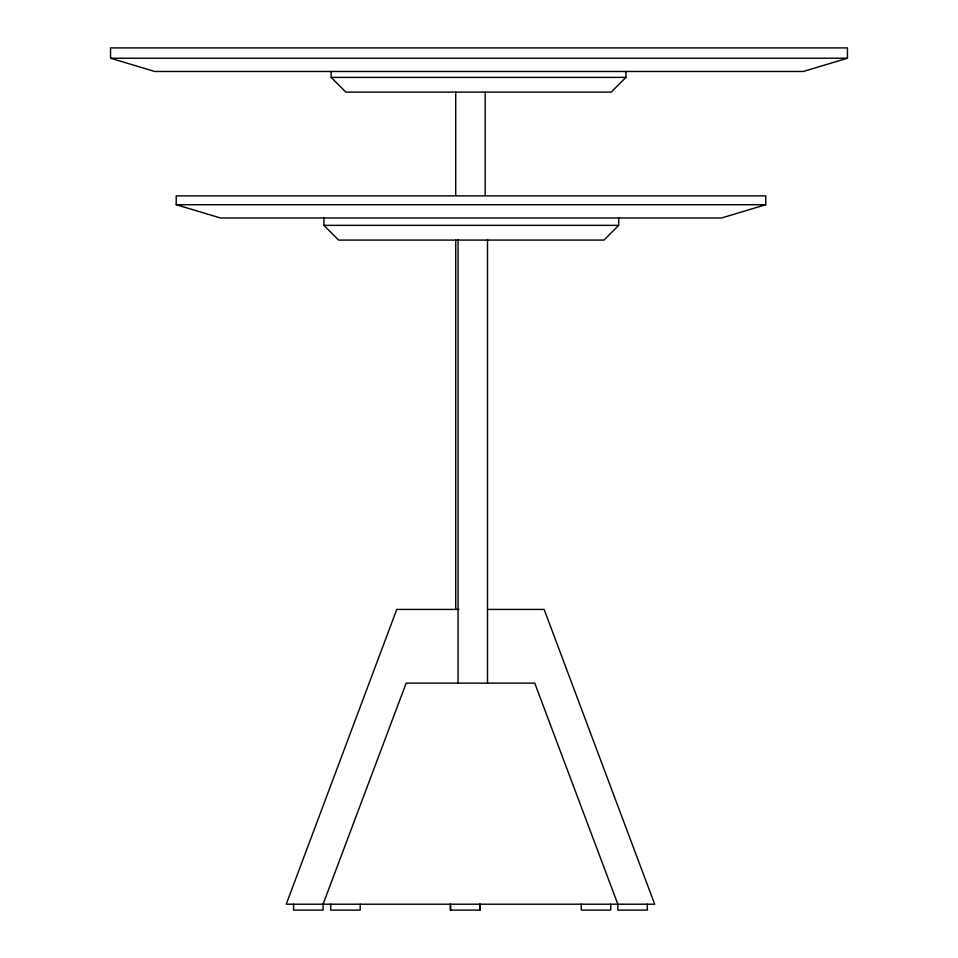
<?xml version="1.0" encoding="UTF-8"?>
<svg xmlns="http://www.w3.org/2000/svg" width="958" height="958" viewBox="0 0 958 958"><rect width="100%" height="100%" fill="white"/><g stroke="black" fill="none" stroke-linecap="round" stroke-linejoin="round"><path stroke-width="1.44" d="M625.933 71.479L625.933 77.382L611.192 92.112L345.898 92.112L331.157 77.382L331.157 71.479M618.676 217.981L618.676 225.358L603.947 240.087L338.653 240.087L323.912 225.358L323.912 217.981M847.459 58.222L803.247 71.479L154.753 71.479L110.541 58.222L110.541 47.9L847.459 47.9L847.459 58.222L110.541 58.222M765.741 204.713L721.53 217.981L220.424 217.981L176.212 204.713L176.212 195.875L765.741 195.875L765.741 204.713L176.212 204.713M331.157 77.382L625.933 77.382M323.912 225.358L618.676 225.358M458.93 609.432L396.768 609.432L286.226 904.208L654.685 904.208L544.144 609.432L487.658 609.432M647.321 904.208L647.321 910.1L617.838 910.1L617.838 904.208L534.744 683.126L406.168 683.126L323.074 904.208L323.074 910.1L293.591 910.1L293.591 904.208M610.737 904.208L610.737 910.1L581.266 910.1L581.266 904.208M487.514 239.5L487.514 683.126M485.191 92.112L485.191 195.276M480.09 904.208L480.09 910.1L450.344 910.1L450.344 904.208M479.826 904.208L479.826 910.1M458.044 239.5L458.044 683.126M455.721 92.112L455.721 195.276M455.721 240.135L455.721 609.432M450.619 904.208L450.619 910.1M360.184 904.208L360.184 910.1L330.714 910.1L330.714 904.208"/></g></svg>
